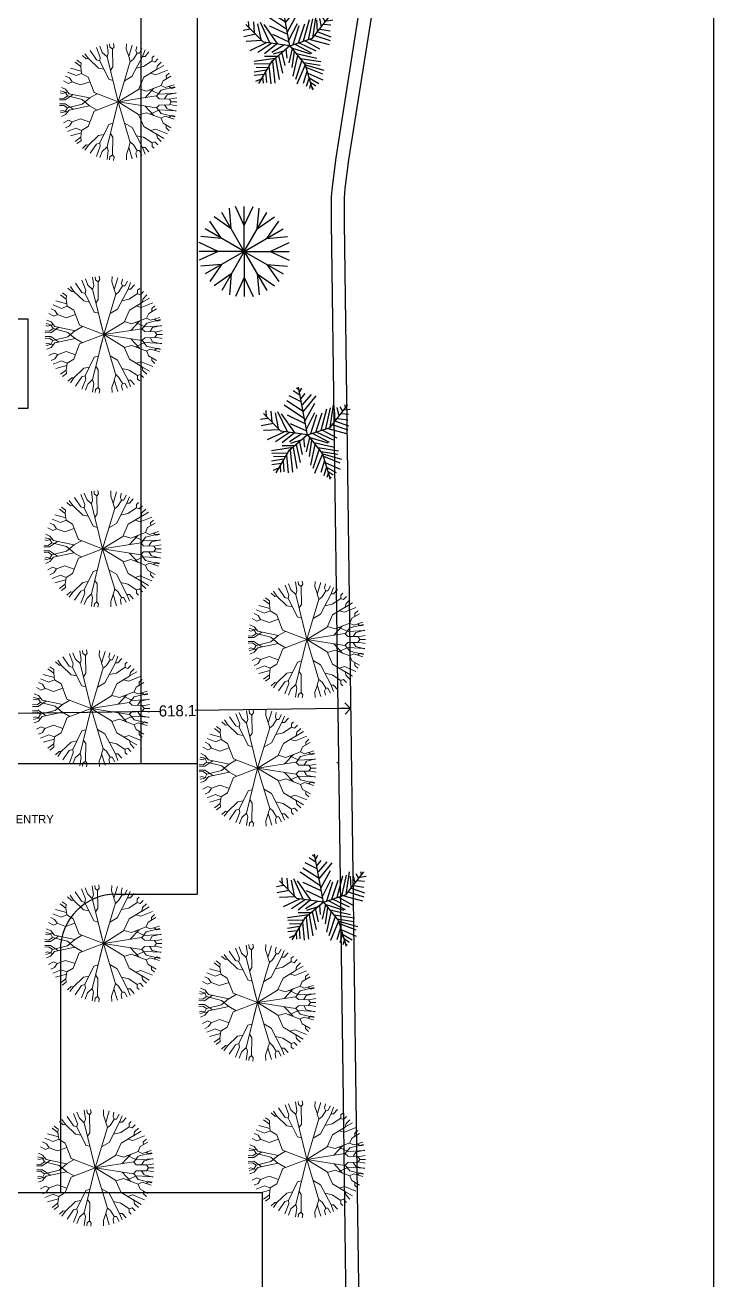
# Model space of a CAD drawing. Header units: inches. Extents: x -706 to 45253, y -3984 to 13819.
# Drawn here: x 21697 to 22926, y 4809 to 7050 of the extents above; entities that cross this region are included whole.
import ezdxf

# ---------------------------------------------------------------- set-up
doc = ezdxf.new("R2010")
doc.units = ezdxf.units.IN
doc.header["$PDMODE"] = 99
doc.header["$PDSIZE"] = 0.2
for name, color, linetype in [('BC-GREYCOLOR @ 1', 8, 'Continuous'), ('BC-Hatch', 8, 'Continuous'), ('BC-WHITECOLOR', 7, 'Continuous'), ('LANDSCAPE', 86, 'Continuous')]:
    doc.layers.add(name, color=color, linetype=linetype)
doc.styles.add('ATTR', font='romans.shx', dxfattribs={"width": 0.8, "height": 0.7})
doc.styles.add('BC-1IN100-1', font='FreeSans.ttf', dxfattribs={"height": 20})
doc.styles.add('style2', font='FreeSans.ttf')
doc.dimstyles.new('BC-1IN100-1', dxfattribs={"dimtxt": 20, "dimasz": 20, "dimexe": 0.18, "dimexo": 0.0625, "dimgap": 1, "dimtad": 0, "dimtoh": 1, "dimdec": 1, "dimzin": 12, "dimdsep": 46, "dimtxsty": 'BC-1IN100-1', "dimblk": 'OPEN90', "dimcen": 0.09, "dimse1": 1, "dimse2": 1, "dimclrd": 256, "dimclre": 256, "dimclrt": 7, "dimadec": 0, "dimazin": 0, "dimtfac": 1, "dimtdec": 1, "dimtofl": 0, "dimtmove": 1, "dimatfit": 3, "dimldrblk": 'OPEN90', "dimfxl": 0, "dimtolj": 1, "dimtzin": 0, "dimlwd": -1, "dimarcsym": 0})

# ---------------------------------------------------------------- blocks, each defined once
blk = doc.blocks.new('PALM')
for p, q in [((-7.288, 39.707), (-21.778, 46.673)), ((-8.737, 47.138), (-17.069, 52.711)), ((-10.186, 53.64), (-13.084, 55.962)), ((0, 0), (-10.5, 57)), ((-9.099, 51.782), (-6.563, 55.962)), ((-7.65, 43.423), (-2.578, 49.46)), ((-5.839, 35.992), (4.667, 48.067)), ((-5.114, 27.632), (10.463, 46.673)), ((-3.665, 19.273), (-27.574, 35.527)), ((-5.114, 28.097), (-24.676, 40.636)), ((-2.941, 16.486), (8.652, 37.85)), ((16.259, 5.805), (23.142, 31.348)), ((22.055, 7.198), (27.489, 32.277)), ((27, 9), (48, 36)), ((27.127, 9.056), (31.112, 35.992)), ((31.836, 30.883), (32.561, 16.486)), ((35.096, 32.741), (37.27, 22.524)), ((38.719, 34.134), (41.979, 28.561)), ((43.791, 29.954), (51.036, 30.883)), ((44.153, 36.456), (45.239, 32.741)), ((-47.498, 19.737), (-55.83, 18.344)), ((-31.5, 4.5), (-52.5, 25.5)), ((-48.585, 21.131), (-49.309, 29.026)), ((-43.513, 28.561), (-42.427, 15.558)), ((-38.442, 26.239), (-34.819, 7.663)), ((-35.544, 28.097), (-24.314, 3.947)), ((-14.533, 2.09), (-30.834, 25.31)), ((-24.314, 23.917), (-2.941, 13.7)), ((-1.129, 6.734), (9.014, 26.704)), ((3.942, 1.625), (11.187, 24.381)), ((10.101, 3.483), (17.708, 26.239)), ((33.285, 16.486), (48.862, 10.913)), ((36.183, 19.737), (48.137, 17.88)), ((40.53, 25.775), (48.862, 24.846)), ((-40.615, 13.7), (-55.105, 10.913)), ((-33.37, 6.269), (-52.207, 5.34)), ((-28.299, 3.483), (-47.86, -5.805)), ((-21.416, 3.018), (-38.079, -8.128)), ((0, 0), (-31.5, 4.5)), ((-15.982, 2.09), (-30.11, -9.521)), ((0, 0), (-22.5, -19.5)), ((-6.563, 1.161), (-21.416, -8.128)), ((-20.691, 13.7), (-1.129, 4.876)), ((0, 0), (27, 9)), ((0, 0), (18, -22.5)), ((6.478, 1.625), (26.04, -8.592)), ((11.187, 3.483), (30.749, -5.805)), ((18.07, 5.805), (35.096, -3.483)), ((24.229, 7.663), (46.688, 1.625)), ((29.662, 12.307), (48.137, 6.269)), ((-15.257, -12.772), (-30.11, -12.772)), ((-6.563, -5.805), (-19.967, -9.985)), ((-13.446, -11.378), (-8.737, -32.741)), ((-9.461, -8.592), (-6.201, -23.453)), ((-4.752, -3.483), (-3.665, -14.629)), ((2.493, -3.019), (-1.491, -20.202)), ((1.769, -2.555), (24.229, -9.521)), ((5.029, -6.27), (2.131, -25.775)), ((9.014, -11.378), (3.58, -35.992)), ((7.565, -9.056), (32.198, -14.629)), ((-17.431, -15.094), (-42.789, -18.809)), ((-28.299, -29.026), (-42.789, -31.348)), ((-24.314, -21.596), (-42.427, -22.06)), ((-26.849, -26.24), (-40.253, -25.775)), ((-22.5, -19.5), (-37.5, -45)), ((-25.038, -23.918), (-22.865, -45.281)), ((-20.691, -18.345), (-17.793, -44.352)), ((-17.069, -15.094), (-12.721, -40.172)), ((14.085, -16.951), (6.478, -40.172)), ((18.07, -22.524), (8.289, -45.745)), ((12.274, -15.094), (36.907, -18.809)), ((16.259, -19.738), (36.183, -22.989)), ((18, -22.5), (27, -52.5)), ((18.433, -22.524), (40.53, -29.026)), ((19.157, -25.311), (38.719, -33.206)), ((-30.834, -34.135), (-42.427, -35.528)), ((-34.457, -39.708), (-40.978, -42.494)), ((-32.646, -36.921), (-31.921, -44.352)), ((-29.023, -30.884), (-27.936, -43.887)), ((20.244, -30.419), (15.897, -44.816)), ((22.78, -37.85), (19.519, -48.532)), ((21.331, -32.741), (39.081, -40.636)), ((22.78, -38.314), (34.372, -44.816)), ((24.591, -43.423), (30.749, -47.603)), ((24.591, -45.745), (23.142, -50.854)), ((26.764, -49.925), (28.213, -50.854))]:
    blk.add_line(p, q)
at = {"style": 'ATTR', "width": 0.8, "flags": 9}
blk.add_attdef('ESTCODE', (0, 0), '', height=0.7, dxfattribs=at)
blk = doc.blocks.new('A$C1966232F')
at = {"layer": 'LANDSCAPE', "xscale": 0.8, "yscale": 0.8, "zscale": 0.8}
blk.add_blockref('PALM', (44.7, 42), dxfattribs=at)
blk = doc.blocks.new('COCONUT_TREE')
at = {"xscale": 0.1560000000000001, "yscale": 0.156, "zscale": 0.1560000000000001, "rotation": 6.926260669370794}
blk.add_blockref('A$C1966232F', (-6.04, -7.3), dxfattribs=at)
blk = doc.blocks.new('A$C09A45D55')
at = {"color": 66}
for p, q in [((19.1, 40.36), (18.04, 52.81)), ((26.88, 42.44), (21.58, 53.76)), ((26.88, 42.44), (32.19, 53.76)), ((26.88, 26.88), (26.88, 53.76)), ((19.1, 40.36), (8.85, 47.51)), ((26.88, 26.88), (13.44, 50.16)), ((26.88, 26.88), (3.6, 40.32)), ((13.4, 34.66), (6.25, 44.92)), ((11.32, 26.88), (0, 32.19)), ((13.4, 34.66), (0.95, 35.73)), ((26.88, 26.88), (0, 26.88)), ((11.32, 26.88), (0, 21.58)), ((26.88, 26.88), (3.6, 13.44)), ((26.88, 26.88), (13.44, 3.6)), ((13.4, 19.1), (0.95, 18.04)), ((13.4, 19.1), (6.25, 8.85)), ((19.1, 13.4), (8.85, 6.25)), ((19.1, 13.4), (18.04, 0.95))]:
    blk.add_line(p, q, dxfattribs=at)
at = {"color": 86}
for p, q in [((34.66, 40.36), (35.73, 52.81)), ((26.88, 26.88), (40.32, 50.16)), ((34.66, 40.36), (44.92, 47.51)), ((26.88, 26.88), (50.16, 40.32)), ((40.36, 34.66), (47.51, 44.92)), ((40.36, 34.66), (52.81, 35.73)), ((42.44, 26.88), (53.76, 32.19)), ((26.88, 26.88), (40.32, 3.6)), ((26.88, 26.88), (50.16, 13.44)), ((26.88, 26.88), (53.76, 26.88)), ((26.88, 26.88), (26.88, 0)), ((42.44, 26.88), (53.76, 21.58)), ((40.36, 19.1), (52.81, 18.04)), ((40.36, 19.1), (47.51, 8.85)), ((26.88, 11.32), (21.58, 0)), ((26.88, 11.32), (32.19, 0)), ((34.66, 13.4), (44.92, 6.25)), ((34.66, 13.4), (35.73, 0.95))]:
    blk.add_line(p, q, dxfattribs=at)
blk = doc.blocks.new('A$C0D856743')
at = {"layer": 'LANDSCAPE', "color": 0, "xscale": 3.284399999999999, "yscale": 3.284399999999999, "zscale": 3.284399999999999}
blk.add_blockref('A$C09A45D55', (0, 0), dxfattribs=at)
blk = doc.blocks.new('TREE')
at = {"xscale": 0.07583333333333335, "yscale": 0.07583333333333334, "zscale": 0.07583333333333334, "rotation": 6.926260669370781}
blk.add_blockref('A$C0D856743', (-5.91, -7.42), dxfattribs=at)
blk = doc.blocks.new('BC-TREE-1')
at = {"color": 56, "linetype": 'Continuous', "lineweight": 20}
for p, q in [((-0.476, 0.751), (-0.538, 0.897)), ((-0.391, 0.73), (-0.446, 0.946)), ((-0.346, 0.912), (-0.388, 0.972)), ((-0.294, 0.907), (-0.346, 0.912)), ((-0.268, 0.846), (-0.33, 0.993)), ((-0.143, 0.865), (-0.171, 1.032)), ((-0.155, 0.936), (-0.112, 0.978)), ((-0.103, 0.788), (-0.13, 1.038)), ((-0.112, 0.978), (-0.118, 1.04)), ((-0.041, 0.749), (-0.018, 1.046)), ((-0.009, 0.882), (-0.024, 1.046)), ((0.043, 0.733), (0.072, 0.912)), ((0.076, 0.914), (0.069, 1.044)), ((0.072, 0.912), (0.127, 0.94)), ((0.127, 0.94), (0.14, 1.037)), ((0.127, 0.94), (0.14, 1.037)), ((0.173, 0.898), (0.127, 0.94)), ((0.153, 0.718), (0.173, 0.898)), ((0.169, 0.902), (0.21, 1.025)), ((0.239, 0.711), (0.295, 1.004)), ((0.242, 0.848), (0.301, 1.002)), ((0.308, 0.732), (0.4, 0.967)), ((0.367, 0.796), (0.439, 0.95)), ((0.368, 0.913), (0.39, 0.971)), ((0.398, 0.861), (0.368, 0.913)), ((-0.123, 0.526), (-0.188, 0.799)), ((-0.187, 0.796), (-0.143, 0.865)), ((-0.139, 0.594), (-0.041, 0.749)), ((-0.009, 0.694), (-0.103, 0.788)), ((-0.014, 0.689), (0.043, 0.733)), ((0, 0), (-0.014, 0.689)), ((0.058, 0.827), (-0.009, 0.882)), ((0.197, 0.661), (0.153, 0.718)), ((0.164, 0.813), (0.242, 0.848)), ((0.192, 0.666), (0.308, 0.732)), ((0.291, 0.536), (0.239, 0.711)), ((0.258, 0.474), (0.393, 0.721)), ((0.391, 0.718), (0.367, 0.796)), ((0.393, 0.721), (0.483, 0.744)), ((0.483, 0.744), (0.582, 0.87)), ((0.524, 0.796), (0.575, 0.788)), ((0.57, 0.6), (0.681, 0.794)), ((0.575, 0.788), (0.632, 0.834)), ((0.658, 0.598), (0.757, 0.722)), ((-0.181, 0.395), (-0.123, 0.526)), ((-0.01, 0.487), (-0.156, 0.664)), ((0, 0), (0.197, 0.661)), ((0.139, 0.467), (0.327, 0.599)), ((0.279, 0.333), (0.258, 0.474)), ((0.497, 0.396), (0.663, 0.603)), ((0.585, 0.506), (0.57, 0.6)), ((0.663, 0.603), (0.73, 0.609)), ((0.687, 0.365), (0.807, 0.502)), ((0.73, 0.609), (0.805, 0.668)), ((0.794, 0.555), (0.856, 0.601)), ((0.805, 0.5), (0.794, 0.555)), ((0.807, 0.502), (0.867, 0.494)), ((0.867, 0.494), (0.904, 0.526)), ((0, 0), (0.269, 0.33)), ((0.269, 0.33), (0.497, 0.396)), ((0.484, 0.184), (0.864, 0.321)), ((0.641, 0.24), (0.687, 0.365)), ((0.864, 0.321), (0.87, 0.366)), ((0.864, 0.321), (0.986, 0.351)), ((0.87, 0.366), (0.957, 0.424)), ((0.907, 0.218), (0.912, 0.258)), ((0.912, 0.258), (1.005, 0.292)), ((0, 0), (0.745, 0.118)), ((0, 0), (0.77, -0.303)), ((0.389, 0.062), (0.484, 0.184)), ((0.737, 0.117), (0.793, 0.168)), ((0.745, 0.118), (0.827, 0.078)), ((0.793, 0.168), (0.907, 0.218)), ((0.827, 0.078), (1.04, 0.112)), ((0.833, 0.079), (0.951, 0.019)), ((0.907, 0.218), (0.949, 0.192)), ((0.949, 0.192), (1.028, 0.197)), ((0.951, 0.019), (1.046, 0.009)), ((0.608, -0.18), (0.923, -0.227)), ((0.923, -0.227), (0.967, -0.203)), ((0.967, -0.203), (1.023, -0.221)), ((0.77, -0.303), (0.838, -0.292)), ((0.77, -0.303), (0.838, -0.399)), ((0.838, -0.292), (0.991, -0.335)), ((0.838, -0.399), (0.941, -0.457)), ((0.923, -0.227), (0.952, -0.277)), ((0.952, -0.277), (1.005, -0.29))]:
    blk.add_line(p, q, dxfattribs=at)
at = {"color": 68, "linetype": 'Continuous', "lineweight": 20}
for p, q in [((-0.705, 0.706), (-0.732, 0.747)), ((-0.645, 0.698), (-0.705, 0.706)), ((-0.618, 0.745), (-0.666, 0.807)), ((-0.565, 0.534), (-0.645, 0.698)), ((-0.644, 0.696), (-0.618, 0.745)), ((-0.542, 0.781), (-0.599, 0.858)), ((-0.479, 0.757), (-0.542, 0.781)), ((-0.374, 0.514), (-0.479, 0.757)), ((-0.43, 0.643), (-0.391, 0.73)), ((-0.188, 0.799), (-0.268, 0.846)), ((-0.864, 0.437), (-0.938, 0.463)), ((-0.811, 0.491), (-0.891, 0.548)), ((-0.816, 0.451), (-0.864, 0.437)), ((-0.748, 0.539), (-0.857, 0.6)), ((-0.816, 0.451), (-0.811, 0.491)), ((-0.72, 0.372), (-0.816, 0.451)), ((-0.742, 0.584), (-0.81, 0.663)), ((-0.748, 0.539), (-0.742, 0.584)), ((-0.417, 0.305), (-0.748, 0.539)), ((-0.554, 0.402), (-0.565, 0.534)), ((-0.171, 0.389), (-0.374, 0.514)), ((-0.912, 0.27), (-1.006, 0.286)), ((-0.776, 0.294), (-0.973, 0.384)), ((-0.782, 0.297), (-0.912, 0.27)), ((-0.687, 0.311), (-0.776, 0.294)), ((-0.68, 0.308), (-0.72, 0.372)), ((0, 0), (-0.687, 0.311)), ((-0.359, 0.163), (-0.417, 0.305)), ((0, 0), (-0.171, 0.389)), ((-0.986, 0.061), (-1.045, 0.058)), ((-0.95, 0.026), (-0.991, -0.015)), ((-0.95, 0.026), (-0.986, 0.061)), ((-0.634, -0.012), (-0.95, 0.026)), ((0, 0), (-0.823, -0.088)), ((0, 0), (-0.25, -0.027)), ((0, 0), (-0.223, -0.404)), ((0, 0), (0.233, -0.093)), ((0, 0), (0.107, -0.448)), ((-0.991, -0.015), (-1.046, -0.013)), ((-0.885, -0.059), (-1.045, -0.06)), ((-0.914, -0.163), (-1.029, -0.191)), ((-0.829, -0.21), (-1.015, -0.254)), ((-0.823, -0.088), (-0.914, -0.163)), ((-0.823, -0.088), (-0.885, -0.059)), ((-0.77, -0.228), (-0.829, -0.21)), ((-0.423, -0.112), (-0.77, -0.228)), ((-0.611, -0.175), (-0.643, -0.27)), ((-0.576, -0.062), (-0.634, -0.012)), ((-0.391, -0.042), (-0.423, -0.112)), ((0.366, -0.144), (0.378, -0.22)), ((0.378, -0.22), (0.682, -0.424)), ((0.539, -0.213), (0.608, -0.18)), ((-0.798, -0.285), (-0.977, -0.375)), ((-0.837, -0.423), (-0.933, -0.474)), ((-0.837, -0.423), (-0.838, -0.463)), ((-0.643, -0.27), (-0.837, -0.423)), ((-0.77, -0.228), (-0.798, -0.285)), ((-0.223, -0.404), (-0.507, -0.472)), ((-0.195, -0.355), (-0.138, -0.497)), ((0.094, -0.394), (0.001, -0.516)), ((0.543, -0.331), (0.548, -0.431)), ((0.548, -0.431), (0.695, -0.63)), ((0.682, -0.424), (0.743, -0.422)), ((0.682, -0.424), (0.694, -0.487)), ((0.743, -0.422), (0.911, -0.515)), ((-0.838, -0.463), (-0.907, -0.521)), ((-0.775, -0.564), (-0.836, -0.629)), ((-0.715, -0.577), (-0.805, -0.668)), ((-0.715, -0.577), (-0.775, -0.564)), ((-0.593, -0.578), (-0.715, -0.577)), ((-0.634, -0.578), (-0.714, -0.764)), ((-0.507, -0.472), (-0.593, -0.578)), ((-0.593, -0.578), (-0.566, -0.683)), ((-0.39, -0.626), (-0.466, -0.768)), ((-0.425, -0.453), (-0.39, -0.626)), ((-0.138, -0.497), (-0.262, -0.847)), ((-0.126, -0.631), (-0.227, -0.882)), ((-0.139, -0.494), (-0.046, -0.642)), ((0.003, -0.514), (-0.126, -0.631)), ((-0.046, -0.642), (-0.016, -0.911)), ((0.001, -0.516), (0.028, -0.886)), ((0.107, -0.448), (0.364, -0.59)), ((0.29, -0.549), (0.21, -0.707)), ((0.364, -0.59), (0.418, -0.715)), ((0.695, -0.63), (0.685, -0.669)), ((0.685, -0.669), (0.736, -0.743)), ((0.694, -0.487), (0.842, -0.621)), ((0.695, -0.63), (0.773, -0.705)), ((-0.566, -0.683), (-0.646, -0.823)), ((-0.542, -0.804), (-0.583, -0.869)), ((-0.466, -0.768), (-0.542, -0.804)), ((-0.444, -0.838), (-0.502, -0.918)), ((-0.464, -0.766), (-0.444, -0.838)), ((-0.262, -0.847), (-0.351, -0.901)), ((-0.227, -0.882), (-0.302, -0.913)), ((-0.298, -0.869), (-0.283, -0.966)), ((-0.238, -0.778), (-0.161, -0.932)), ((-0.227, -0.882), (-0.19, -0.953)), ((0.023, -0.813), (-0.092, -0.941)), ((0.028, -0.886), (0.099, -0.962)), ((0.244, -0.862), (0.206, -0.925)), ((0.21, -0.707), (0.245, -0.864)), ((0.245, -0.864), (0.309, -0.919)), ((0.418, -0.715), (0.365, -0.809)), ((0.365, -0.809), (0.404, -0.965)), ((0.418, -0.715), (0.537, -0.746)), ((0.458, -0.725), (0.486, -0.927)), ((0.537, -0.746), (0.597, -0.749)), ((0.537, -0.746), (0.599, -0.858)), ((0.597, -0.749), (0.64, -0.828)), ((-0.351, -0.901), (-0.393, -0.97)), ((-0.302, -0.913), (-0.332, -0.992)), ((-0.283, -0.966), (-0.3, -1.002)), ((-0.19, -0.953), (-0.206, -1.026)), ((-0.161, -0.932), (-0.175, -1.032)), ((-0.092, -0.941), (-0.105, -1.041)), ((-0.069, -0.97), (-0.074, -1.044)), ((-0.016, -0.911), (-0.069, -0.97)), ((-0.016, -0.911), (0.049, -0.96)), ((0.057, -0.917), (0.017, -1.007)), ((0.017, -1.007), (0.024, -1.046)), ((0.049, -0.96), (0.057, -1.045)), ((0.099, -0.962), (0.121, -1.039)), ((0.206, -0.925), (0.24, -1.018)), ((0.309, -0.919), (0.332, -0.992))]:
    blk.add_line(p, q, dxfattribs=at)
blk = doc.blocks.new('A$C593863391')
blk.add_lwpolyline([(1353.02, 1350), (1395.02, 1350), (1395.02, 1190), (1353.02, 1190)])
at = {"layer": 'BC-WHITECOLOR', "insert": (1373.23, 464.28), "char_height": 15, "width": 113.9495, "attachment_point": 1, "style": 'style2'}
blk.add_mtext('{\\fFreeSans|b0|i0|c0|p18;ENTRY}', dxfattribs=at)
blk = doc.blocks.new('_Open90')
at = {"color": 0, "linetype": 'ByBlock', "lineweight": -2}
for p, q in [((0, 0), (-1, 0)), ((-0.5, 0.5), (0, 0)), ((0, 0), (-0.5, -0.5))]:
    blk.add_line(p, q, dxfattribs=at)
blk = doc.blocks.new('*D574')
at = {"layer": 'BC-Hatch'}
for p, q in [((22258.2, 5829.4), (22000.5, 5825.9)), ((21680.1, 5821.5), (21937.8, 5825.1))]:
    blk.add_line(p, q, dxfattribs=at)
at = {"layer": 'Defpoints', "color": 0}
for p in [(22278.2, 5829.7), (22278.2, 5829.7), (21660.2, 5821.3)]:
    blk.add_point(p, dxfattribs=at)
at = {"layer": 'BC-Hatch', "xscale": 20, "yscale": 20, "zscale": 20}
for p, rotation in [((21660.2, 5821.3), 180.7802713845965), ((22278.2, 5829.7), 0.7802713845965511)]:
    blk.add_blockref('_Open90', p, dxfattribs=dict(at, rotation=rotation))
at = {"layer": 'BC-Hatch', "color": 7, "insert": (21969.2, 5825.5), "char_height": 20, "attachment_point": 5, "rotation": 0.7803, "style": 'BC-1IN100-1'}
blk.add_mtext('\\A1;618.1', dxfattribs=at)

msp = doc.modelspace()

# ---------------------------------------------------------------- linework, layer by layer
at = {"layer": 'BC-Hatch'}
for p, q in [((22004.04, 8078.64), (22004.04, 5498.27)), ((21904.04, 7645.27), (21904.04, 5731.27)), ((22292.48, 7070.59), (22251.72, 6812.92)), ((22251.72, 6812.92), (22245.11, 6761.15)), ((22245.11, 6761.15), (22243.48, 6743.5)), ((22243.48, 6743.5), (22243.35, 6698.01)), ((22243.35, 6697.68), (22264.69, 5131.07)), ((21660.15, 5731.27), (22004.04, 5731.27)), ((22253.84, 5733.27), (22256.48, 5733.27)), ((21860.15, 5498.27), (22004.04, 5498.27)), ((21760.15, 5398.27), (21760.15, 4965.27)), ((22264.69, 5131.07), (22278.06, 4152.9)), ((20000.23, 4965.27), (22120.15, 4965.27)), ((22120.15, 4965.27), (22120.15, 4143.35))]:
    msp.add_line(p, q, dxfattribs=at)
msp.add_arc((21860.15, 5398.27), 100, 90, 180, dxfattribs=at)
at = {"layer": 'BC-WHITECOLOR'}
for p, q in [((22315.2, 7066.99), (22274.43, 6809.33)), ((22274.43, 6809.33), (22267.92, 6758.24)), ((22274.43, 6809.33), (22267.92, 6758.24)), ((22267.92, 6758.24), (22266.38, 6741.4)), ((22267.92, 6758.24), (22266.38, 6741.4)), ((22266.38, 6741.4), (22266.35, 6697.99)), ((22266.38, 6741.4), (22266.35, 6697.99)), ((22266.35, 6697.99), (22287.68, 5131.39)), ((22287.68, 5131.39), (22301.36, 4131.27))]:
    msp.add_line(p, q, dxfattribs=at)
at = {"layer": 'Defpoints'}
msp.add_lwpolyline([(19492.41, 8597.74), (19492.41, 2798.04), (22926.44, 2798.04), (22926.44, 8597.74)], close=True, dxfattribs=at)

# ---------------------------------------------------------------- block references
at = {"layer": 'BC-GREYCOLOR @ 1', "xscale": 100, "yscale": 100, "zscale": 100, "rotation": 277.6944311683143}
for p in [(21863.33, 6912.71), (21837.5, 6497.18), (21835.49, 6114.7), (22199.88, 5952.83, 10036.8), (21815.01, 5829.88), (22112.25, 5723.15), (21836.84, 5410.2), (22111.69, 5304.48), (22199.88, 5024.61, 10036.8), (21822.47, 5009.49)]:
    msp.add_blockref('BC-TREE-1', p, dxfattribs=at)
at = {"layer": 'BC-WHITECOLOR'}
msp.add_blockref('A$C593863391', (20307.13, 5175.27), dxfattribs=at)
at = {"layer": 'BC-WHITECOLOR', "xscale": 12, "yscale": 12, "zscale": 12, "rotation": 353.0737393306292}
for name, p in [('COCONUT_TREE', (22168.66, 7012.47)), ('TREE', (22089.1, 6645.28)), ('COCONUT_TREE', (22199.89, 6317.63)), ('COCONUT_TREE', (22228.41, 5483.5))]:
    msp.add_blockref(name, p, dxfattribs=at)

# ---------------------------------------------------------------- dimensions: what is measured, and where the dimension line sits
at = {"layer": 'BC-Hatch'}
dim = msp.add_aligned_dim(p1=(21660.15, 5821.27), p2=(22278.17, 5829.69), distance=0, dimstyle='BC-1IN100-1', dxfattribs=at)
dim.commit()
dim.dimension.update_dxf_attribs({"geometry": '*D574', "text_midpoint": (21969.16, 5825.48)})

doc.saveas('drawing.dxf')
